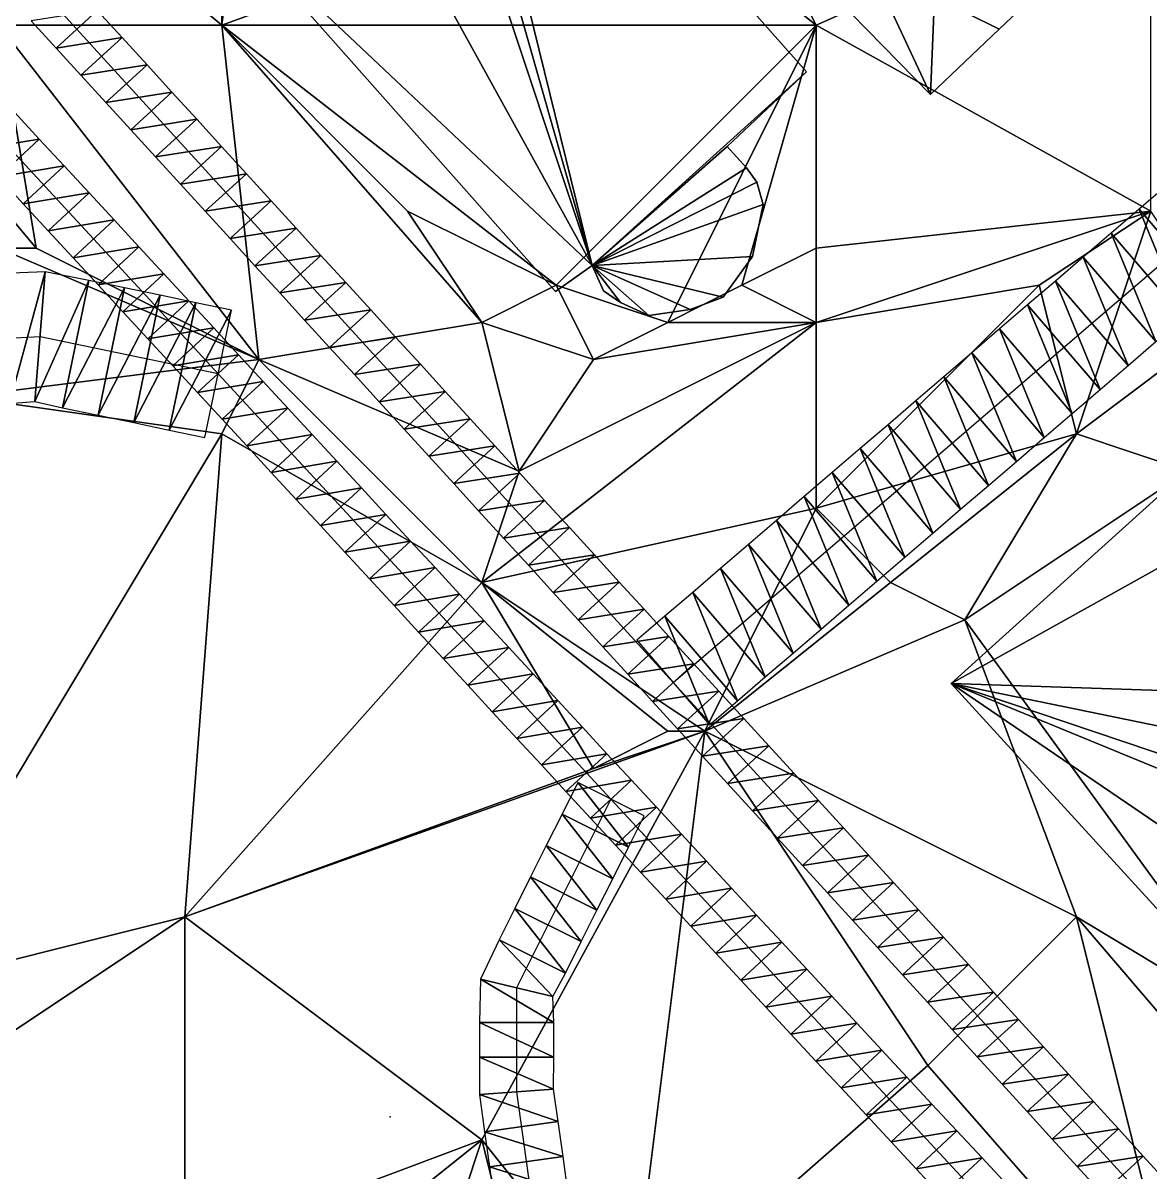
# Model space of a CAD drawing. Header units: metres. Extents: x -1103 to 901, y -902 to 905.
# Drawn here: x -632.7 to -572, y 544.2 to 606.1 of the extents above; entities that cross this region are included whole.
import ezdxf

# ---------------------------------------------------------------- set-up
doc = ezdxf.new("R2010")
doc.units = ezdxf.units.M
for name, color, linetype in [('OSM_BUILDING_FOOTPRINTS', 7, 'CONTINUOUS'), ('OSM_BUILDING_ROOFS', 1, 'CONTINUOUS'), ('OSM_BUILDING_WALLS', 8, 'CONTINUOUS'), ('OSM_PARKING', 8, 'CONTINUOUS'), ('OSM_ROAD_AXES', 2, 'CONTINUOUS'), ('OSM_ROAD_SURFACE', 9, 'CONTINUOUS'), ('OSM_TERRAIN', 3, 'CONTINUOUS'), ('OSM_TREES', 3, 'CONTINUOUS')]:
    doc.layers.add(name, color=color, linetype=linetype)

msp = doc.modelspace()

# ---------------------------------------------------------------- linework, layer by layer
at = {"layer": 'OSM_BUILDING_FOOTPRINTS'}
for points in [[(-604.037, 591.675, 7.405), (-621.646, 611.537, 7.405), (-615.312, 617.066, 7.405), (-619.668, 621.998, 7.405), (-613.489, 627.406, 7.405), (-611.057, 624.664, 7.405), (-610.051, 625.526, 7.405), (-590.53, 603.486, 7.405), (-594.796, 599.471, 7.405), (-593.757, 598.332, 7.405), (-593.193, 597.558, 7.405), (-592.862, 596.342, 7.405), (-593.426, 593.544, 7.405), (-595.017, 591.365, 7.405), (-596.797, 590.702, 7.405), (-599.019, 590.37, 7.405), (-600.533, 591.078, 7.405), (-601.462, 591.697, 7.405), (-602.059, 593.068, 7.405), (-604.037, 591.675, 7.405)], [(-552.515, 597.835, 9.046), (-546.203, 590.923, 9.046), (-569.262, 570.121, 9.046), (-566.664, 567.268, 9.046), (-565.061, 568.717, 9.046), (-559.645, 562.789, 9.046), (-560.949, 561.606, 9.046), (-546.734, 546.057, 9.046), (-554.195, 539.333, 9.046), (-582.747, 570.574, 9.046), (-552.515, 597.835, 9.046)]]:
    msp.add_polyline3d(points, close=True, dxfattribs=at)
at = {"layer": 'OSM_BUILDING_ROOFS'}
for points in [[(-615.312, 617.066, 15.805), (-602.059, 593.068, 15.805), (-613.489, 627.406, 15.805)], [(-602.059, 593.068, 15.805), (-611.057, 624.664, 15.805), (-613.489, 627.406, 15.805)], [(-602.059, 593.068, 15.805), (-610.051, 625.526, 15.805), (-611.057, 624.664, 15.805)], [(-602.059, 593.068, 15.805), (-590.53, 603.486, 15.805), (-610.051, 625.526, 15.805)], [(-615.312, 617.066, 15.805), (-621.646, 611.537, 15.805), (-602.059, 593.068, 15.805)], [(-621.646, 611.537, 15.805), (-604.037, 591.675, 15.805), (-602.059, 593.068, 15.805)], [(-602.059, 593.068, 15.805), (-594.796, 599.471, 15.805), (-590.53, 603.486, 15.805)], [(-602.059, 593.068, 15.805), (-593.757, 598.332, 15.805), (-594.796, 599.471, 15.805)], [(-602.059, 593.068, 15.805), (-593.193, 597.558, 15.805), (-593.757, 598.332, 15.805)], [(-602.059, 593.068, 15.805), (-592.862, 596.342, 15.805), (-593.193, 597.558, 15.805)], [(-546.203, 590.923, 20.646), (-552.515, 597.835, 20.646), (-582.747, 570.574, 20.646)], [(-602.059, 593.068, 15.805), (-593.426, 593.544, 15.805), (-592.862, 596.342, 15.805)], [(-602.059, 593.068, 15.805), (-595.017, 591.365, 15.805), (-593.426, 593.544, 15.805)], [(-602.059, 593.068, 15.805), (-601.462, 591.697, 15.805), (-600.533, 591.078, 15.805)], [(-602.059, 593.068, 15.805), (-600.533, 591.078, 15.805), (-599.019, 590.37, 15.805)], [(-602.059, 593.068, 15.805), (-599.019, 590.37, 15.805), (-596.797, 590.702, 15.805)], [(-602.059, 593.068, 15.805), (-596.797, 590.702, 15.805), (-595.017, 591.365, 15.805)], [(-569.262, 570.121, 20.646), (-546.203, 590.923, 20.646), (-582.747, 570.574, 20.646)], [(-582.747, 570.574, 20.646), (-554.195, 539.333, 20.646), (-546.734, 546.057, 20.646)], [(-582.747, 570.574, 20.646), (-546.734, 546.057, 20.646), (-560.949, 561.606, 20.646)], [(-582.747, 570.574, 20.646), (-560.949, 561.606, 20.646), (-559.645, 562.789, 20.646)], [(-582.747, 570.574, 20.646), (-559.645, 562.789, 20.646), (-566.664, 567.268, 20.646)], [(-582.747, 570.574, 20.646), (-566.664, 567.268, 20.646), (-569.262, 570.121, 20.646)]]:
    msp.add_3dface(points, dxfattribs=at)
at = {"layer": 'OSM_BUILDING_WALLS'}
for points in [[(-590.53, 603.486, 7.405), (-610.051, 625.526, 7.405), (-610.051, 625.526, 15.805)], [(-590.53, 603.486, 7.405), (-610.051, 625.526, 15.805), (-590.53, 603.486, 15.805)], [(-621.646, 611.537, 7.405), (-604.037, 591.675, 7.405), (-604.037, 591.675, 15.805)], [(-621.646, 611.537, 7.405), (-604.037, 591.675, 15.805), (-621.646, 611.537, 15.805)], [(-594.796, 599.471, 7.405), (-590.53, 603.486, 7.405), (-590.53, 603.486, 15.805)], [(-594.796, 599.471, 7.405), (-590.53, 603.486, 15.805), (-594.796, 599.471, 15.805)], [(-593.757, 598.332, 7.405), (-594.796, 599.471, 7.405), (-594.796, 599.471, 15.805)], [(-593.757, 598.332, 7.405), (-594.796, 599.471, 15.805), (-593.757, 598.332, 15.805)], [(-593.193, 597.558, 7.405), (-593.757, 598.332, 7.405), (-593.757, 598.332, 15.805)], [(-593.193, 597.558, 7.405), (-593.757, 598.332, 15.805), (-593.193, 597.558, 15.805)], [(-592.862, 596.342, 7.405), (-593.193, 597.558, 7.405), (-593.193, 597.558, 15.805)], [(-592.862, 596.342, 7.405), (-593.193, 597.558, 15.805), (-592.862, 596.342, 15.805)], [(-552.515, 597.835, 9.046), (-582.747, 570.574, 9.046), (-582.747, 570.574, 20.646)], [(-552.515, 597.835, 9.046), (-582.747, 570.574, 20.646), (-552.515, 597.835, 20.646)], [(-593.426, 593.544, 7.405), (-592.862, 596.342, 7.405), (-592.862, 596.342, 15.805)], [(-593.426, 593.544, 7.405), (-592.862, 596.342, 15.805), (-593.426, 593.544, 15.805)], [(-604.037, 591.675, 7.405), (-602.059, 593.068, 7.405), (-602.059, 593.068, 15.805)], [(-604.037, 591.675, 7.405), (-602.059, 593.068, 15.805), (-604.037, 591.675, 15.805)], [(-602.059, 593.068, 7.405), (-601.462, 591.697, 7.405), (-601.462, 591.697, 15.805)], [(-602.059, 593.068, 7.405), (-601.462, 591.697, 15.805), (-602.059, 593.068, 15.805)], [(-595.017, 591.365, 7.405), (-593.426, 593.544, 7.405), (-593.426, 593.544, 15.805)], [(-595.017, 591.365, 7.405), (-593.426, 593.544, 15.805), (-595.017, 591.365, 15.805)], [(-601.462, 591.697, 7.405), (-600.533, 591.078, 7.405), (-600.533, 591.078, 15.805)], [(-601.462, 591.697, 7.405), (-600.533, 591.078, 15.805), (-601.462, 591.697, 15.805)], [(-596.797, 590.702, 7.405), (-595.017, 591.365, 7.405), (-595.017, 591.365, 15.805)], [(-596.797, 590.702, 7.405), (-595.017, 591.365, 15.805), (-596.797, 590.702, 15.805)], [(-600.533, 591.078, 7.405), (-599.019, 590.37, 7.405), (-599.019, 590.37, 15.805)], [(-600.533, 591.078, 7.405), (-599.019, 590.37, 15.805), (-600.533, 591.078, 15.805)], [(-599.019, 590.37, 7.405), (-596.797, 590.702, 7.405), (-596.797, 590.702, 15.805)], [(-599.019, 590.37, 7.405), (-596.797, 590.702, 15.805), (-599.019, 590.37, 15.805)], [(-582.747, 570.574, 9.046), (-554.195, 539.333, 9.046), (-554.195, 539.333, 20.646)], [(-582.747, 570.574, 9.046), (-554.195, 539.333, 20.646), (-582.747, 570.574, 20.646)]]:
    msp.add_3dface(points, dxfattribs=at)
at = {"layer": 'OSM_PARKING'}
for points in [[(-588.967, 607.508, 9.523), (-583.853, 602.27, 10.142), (-587.12, 609.267, 9.444)], [(-587.12, 609.267, 9.444), (-583.853, 602.27, 10.142), (-583.639, 607.529, 9.615)], [(-583.639, 607.529, 9.615), (-580.158, 605.789, 9.896), (-576.463, 609.309, 9.634)], [(-583.639, 607.529, 9.615), (-583.853, 602.27, 10.142), (-580.158, 605.789, 9.896)]]:
    msp.add_3dface(points, dxfattribs=at)
at = {"layer": 'OSM_ROAD_AXES'}
for points in [[(-597.703, 570.619, 12.345), (-515.098, 641.519, 12.272), (-487.055, 665.152, 13.313), (-420.401, 724.705, 8.35), (-345.522, 785.95, 12.716), (-274.8, 851.575, 8.351), (-264.973, 869.424, 8.091)], [(-838.648, 834.494, 15.4), (-831.551, 826.731, 15.381), (-825.228, 819.797, 14.907), (-811.068, 804.292, 14.83), (-764.928, 753.786, 13.168), (-675.103, 655.385, 11.211), (-644.461, 622.208, 8.88), (-643.19, 620.439, 8.946), (-597.703, 570.619, 12.345), (-502.252, 466.079, 12.351), (-457.418, 416.977, 14.011), (-369.163, 320.322, 16.335), (-349.653, 307.45, 14.764)], [(-361.437, 301.467, 13.838), (-370.103, 315.434, 15.982), (-462.193, 414.766, 14.188), (-601.052, 564.337, 12.663), (-622.199, 587.24, 10.487), (-643.654, 610.475, 9.174), (-645.611, 612.908, 9.08), (-707.867, 679.725, 14.044), (-807.818, 787.328, 14.131), (-831.396, 812.951, 14.445), (-838.526, 820.648, 14.021)], [(-622.199, 587.24, 10.487), (-631.782, 589.23, 10.402), (-637.265, 588.943, 10.49), (-639.443, 586.819, 10.602)], [(-601.052, 564.337, 12.663), (-606.137, 554.185, 13.222), (-606.137, 548.589, 13.527), (-604.832, 539.2, 13.896)]]:
    msp.add_polyline3d(points, dxfattribs=at)
at = {"layer": 'OSM_ROAD_SURFACE'}
for points in [[(-632.257, 606.24, 9.509), (-630.919, 604.774, 9.589), (-628.704, 606.797, 9.507)], [(-630.919, 604.774, 9.589), (-627.366, 605.332, 9.575), (-628.704, 606.797, 9.507)], [(-630.919, 604.774, 9.589), (-629.582, 603.309, 9.674), (-627.366, 605.332, 9.575)], [(-629.582, 603.309, 9.674), (-626.028, 603.867, 9.66), (-627.366, 605.332, 9.575)], [(-629.582, 603.309, 9.674), (-628.244, 601.844, 9.759), (-626.028, 603.867, 9.66)], [(-628.244, 601.844, 9.759), (-624.69, 602.401, 9.745), (-626.028, 603.867, 9.66)], [(-628.244, 601.844, 9.759), (-626.906, 600.378, 9.844), (-624.69, 602.401, 9.745)], [(-626.906, 600.378, 9.844), (-623.353, 600.936, 9.83), (-624.69, 602.401, 9.745)], [(-631.824, 599.875, 9.84), (-633.165, 601.327, 9.755), (-635.369, 599.292, 9.819)], [(-626.906, 600.378, 9.844), (-625.568, 598.913, 9.929), (-623.353, 600.936, 9.83)], [(-625.568, 598.913, 9.929), (-622.015, 599.471, 9.915), (-623.353, 600.936, 9.83)], [(-631.824, 599.875, 9.84), (-635.369, 599.292, 9.819), (-634.029, 597.84, 9.914)], [(-630.484, 598.423, 9.926), (-631.824, 599.875, 9.84), (-634.029, 597.84, 9.914)], [(-625.568, 598.913, 9.929), (-624.23, 597.448, 10.014), (-622.015, 599.471, 9.915)], [(-624.23, 597.448, 10.014), (-620.677, 598.005, 10.01), (-622.015, 599.471, 9.915)], [(-630.484, 598.423, 9.926), (-634.029, 597.84, 9.914), (-632.688, 596.387, 10.01)], [(-629.143, 596.971, 10.011), (-630.484, 598.423, 9.926), (-632.688, 596.387, 10.01)], [(-624.23, 597.448, 10.014), (-622.892, 595.983, 10.099), (-620.677, 598.005, 10.01)], [(-622.892, 595.983, 10.099), (-619.339, 596.54, 10.12), (-620.677, 598.005, 10.01)], [(-568.715, 591.546, 11.225), (-571.121, 597.388, 11.015), (-572.623, 596.099, 11.071)], [(-629.143, 596.971, 10.011), (-632.688, 596.387, 10.01), (-631.347, 594.935, 10.098)], [(-627.802, 595.518, 10.096), (-629.143, 596.971, 10.011), (-631.347, 594.935, 10.098)], [(-622.892, 595.983, 10.099), (-621.554, 594.517, 10.185), (-619.339, 596.54, 10.12)], [(-621.554, 594.517, 10.185), (-618.001, 595.075, 10.231), (-619.339, 596.54, 10.12)], [(-627.802, 595.518, 10.096), (-631.347, 594.935, 10.098), (-630.006, 593.483, 10.183)], [(-626.461, 594.066, 10.181), (-627.802, 595.518, 10.096), (-630.006, 593.483, 10.183)], [(-570.217, 590.257, 11.269), (-572.623, 596.099, 11.071), (-574.125, 594.81, 11.127)], [(-570.217, 590.257, 11.269), (-568.715, 591.546, 11.225), (-572.623, 596.099, 11.071)], [(-621.554, 594.517, 10.185), (-620.217, 593.052, 10.277), (-618.001, 595.075, 10.231)], [(-620.217, 593.052, 10.277), (-616.663, 593.609, 10.342), (-618.001, 595.075, 10.231)], [(-571.719, 588.968, 11.306), (-574.125, 594.81, 11.127), (-575.627, 593.52, 11.184)], [(-571.719, 588.968, 11.306), (-570.217, 590.257, 11.269), (-574.125, 594.81, 11.127)], [(-626.461, 594.066, 10.181), (-630.006, 593.483, 10.183), (-628.665, 592.031, 10.336)], [(-625.12, 592.614, 10.266), (-626.461, 594.066, 10.181), (-628.665, 592.031, 10.336)], [(-620.217, 593.052, 10.277), (-618.879, 591.587, 10.388), (-616.663, 593.609, 10.342)], [(-618.879, 591.587, 10.388), (-615.325, 592.144, 10.453), (-616.663, 593.609, 10.342)], [(-573.221, 587.678, 11.344), (-575.627, 593.52, 11.184), (-577.128, 592.231, 11.221)], [(-573.221, 587.678, 11.344), (-571.719, 588.968, 11.306), (-575.627, 593.52, 11.184)], [(-631.501, 592.719, 10.388), (-633.793, 592.63, 10.376), (-633.427, 585.639, 10.498)], [(-631.501, 592.719, 10.388), (-633.427, 585.639, 10.498), (-632.064, 585.742, 10.503)], [(-629.154, 592.259, 10.324), (-631.501, 592.719, 10.388), (-632.064, 585.742, 10.503)], [(-625.12, 592.614, 10.266), (-628.665, 592.031, 10.336), (-627.324, 590.579, 10.453)], [(-623.779, 591.162, 10.351), (-625.12, 592.614, 10.266), (-627.324, 590.579, 10.453)], [(-629.154, 592.259, 10.324), (-632.064, 585.742, 10.503), (-630.577, 585.405, 10.509)], [(-627.237, 591.861, 10.288), (-629.154, 592.259, 10.324), (-630.577, 585.405, 10.509)], [(-627.237, 591.861, 10.288), (-630.577, 585.405, 10.509), (-628.661, 585.007, 10.517)], [(-625.32, 591.463, 10.324), (-627.237, 591.861, 10.288), (-628.661, 585.007, 10.517)], [(-618.879, 591.587, 10.388), (-617.541, 590.121, 10.499), (-615.325, 592.144, 10.453)], [(-617.541, 590.121, 10.499), (-613.988, 590.679, 10.563), (-615.325, 592.144, 10.453)], [(-574.723, 586.389, 11.381), (-577.128, 592.231, 11.221), (-578.63, 590.942, 11.287)], [(-574.723, 586.389, 11.381), (-573.221, 587.678, 11.344), (-577.128, 592.231, 11.221)], [(-625.32, 591.463, 10.324), (-628.661, 585.007, 10.517), (-626.744, 584.609, 10.529)], [(-623.779, 591.162, 10.351), (-627.324, 590.579, 10.453), (-625.983, 589.127, 10.488)], [(-623.404, 591.065, 10.359), (-625.32, 591.463, 10.324), (-626.744, 584.609, 10.529)], [(-622.438, 589.71, 10.436), (-623.779, 591.162, 10.351), (-625.983, 589.127, 10.488)], [(-623.404, 591.065, 10.359), (-626.744, 584.609, 10.529), (-624.827, 584.211, 10.545)], [(-621.487, 590.667, 10.393), (-623.404, 591.065, 10.359), (-624.827, 584.211, 10.545)], [(-621.487, 590.667, 10.393), (-624.827, 584.211, 10.545), (-622.91, 583.813, 10.561)], [(-617.541, 590.121, 10.499), (-616.203, 588.656, 10.609), (-613.988, 590.679, 10.563)], [(-616.203, 588.656, 10.609), (-612.65, 589.214, 10.675), (-613.988, 590.679, 10.563)], [(-576.224, 585.1, 11.418), (-578.63, 590.942, 11.287), (-580.132, 589.653, 11.381)], [(-576.224, 585.1, 11.418), (-574.723, 586.389, 11.381), (-578.63, 590.942, 11.287)], [(-622.438, 589.71, 10.436), (-625.983, 589.127, 10.488), (-624.642, 587.674, 10.523)], [(-621.097, 588.258, 10.532), (-622.438, 589.71, 10.436), (-624.642, 587.674, 10.523)], [(-577.726, 583.811, 11.511), (-580.132, 589.653, 11.381), (-581.634, 588.364, 11.476)], [(-577.726, 583.811, 11.511), (-576.224, 585.1, 11.418), (-580.132, 589.653, 11.381)], [(-616.203, 588.656, 10.609), (-614.865, 587.191, 10.808), (-612.65, 589.214, 10.675)], [(-614.865, 587.191, 10.808), (-611.312, 587.748, 10.875), (-612.65, 589.214, 10.675)], [(-621.097, 588.258, 10.532), (-624.642, 587.674, 10.523), (-623.301, 586.222, 10.535)], [(-619.775, 586.826, 10.614), (-621.097, 588.258, 10.532), (-623.301, 586.222, 10.535)], [(-579.228, 582.522, 11.596), (-581.634, 588.364, 11.476), (-583.136, 587.075, 11.551)], [(-579.228, 582.522, 11.596), (-577.726, 583.811, 11.511), (-581.634, 588.364, 11.476)], [(-614.865, 587.191, 10.808), (-613.527, 585.725, 11.008), (-611.312, 587.748, 10.875)], [(-613.527, 585.725, 11.008), (-609.974, 586.283, 11.074), (-611.312, 587.748, 10.875)], [(-619.775, 586.826, 10.614), (-623.301, 586.222, 10.535), (-621.979, 584.791, 10.542)], [(-618.453, 585.395, 10.791), (-619.775, 586.826, 10.614), (-621.979, 584.791, 10.542)], [(-580.73, 581.233, 11.676), (-583.136, 587.075, 11.551), (-584.638, 585.786, 11.627)], [(-580.73, 581.233, 11.676), (-579.228, 582.522, 11.596), (-583.136, 587.075, 11.551)], [(-613.527, 585.725, 11.008), (-612.189, 584.26, 11.202), (-609.974, 586.283, 11.074)], [(-612.189, 584.26, 11.202), (-608.636, 584.818, 11.274), (-609.974, 586.283, 11.074)], [(-582.232, 579.944, 11.755), (-584.638, 585.786, 11.627), (-586.14, 584.497, 11.702)], [(-582.232, 579.944, 11.755), (-580.73, 581.233, 11.676), (-584.638, 585.786, 11.627)], [(-618.453, 585.395, 10.791), (-621.979, 584.791, 10.542), (-620.657, 583.359, 10.688)], [(-617.132, 583.963, 10.969), (-618.453, 585.395, 10.791), (-620.657, 583.359, 10.688)], [(-612.189, 584.26, 11.202), (-610.852, 582.795, 11.388), (-608.636, 584.818, 11.274)], [(-610.852, 582.795, 11.388), (-607.298, 583.352, 11.474), (-608.636, 584.818, 11.274)], [(-583.734, 578.655, 11.835), (-586.14, 584.497, 11.702), (-587.642, 583.208, 11.777)], [(-583.734, 578.655, 11.835), (-582.232, 579.944, 11.755), (-586.14, 584.497, 11.702)], [(-617.132, 583.963, 10.969), (-620.657, 583.359, 10.688), (-619.336, 581.928, 10.897)], [(-615.81, 582.532, 11.146), (-617.132, 583.963, 10.969), (-619.336, 581.928, 10.897)], [(-610.852, 582.795, 11.388), (-609.514, 581.33, 11.574), (-607.298, 583.352, 11.474)], [(-609.514, 581.33, 11.574), (-605.96, 581.887, 11.668), (-607.298, 583.352, 11.474)], [(-585.236, 577.366, 11.915), (-587.642, 583.208, 11.777), (-589.144, 581.919, 11.852)], [(-585.236, 577.366, 11.915), (-583.734, 578.655, 11.835), (-587.642, 583.208, 11.777)], [(-615.81, 582.532, 11.146), (-619.336, 581.928, 10.897), (-618.014, 580.497, 11.112)], [(-614.488, 581.1, 11.323), (-615.81, 582.532, 11.146), (-618.014, 580.497, 11.112)], [(-609.514, 581.33, 11.574), (-608.176, 579.864, 11.76), (-605.96, 581.887, 11.668)], [(-608.176, 579.864, 11.76), (-604.623, 580.422, 11.738), (-605.96, 581.887, 11.668)], [(-586.738, 576.077, 11.995), (-589.144, 581.919, 11.852), (-590.646, 580.63, 11.949)], [(-586.738, 576.077, 11.995), (-585.236, 577.366, 11.915), (-589.144, 581.919, 11.852)], [(-614.488, 581.1, 11.323), (-618.014, 580.497, 11.112), (-616.692, 579.065, 11.328)], [(-613.167, 579.669, 11.501), (-614.488, 581.1, 11.323), (-616.692, 579.065, 11.328)], [(-608.176, 579.864, 11.76), (-606.838, 578.399, 11.923), (-604.623, 580.422, 11.738)], [(-606.838, 578.399, 11.923), (-603.285, 578.956, 11.85), (-604.623, 580.422, 11.738)], [(-588.24, 574.788, 12.079), (-590.646, 580.63, 11.949), (-592.147, 579.34, 12.061)], [(-588.24, 574.788, 12.079), (-586.738, 576.077, 11.995), (-590.646, 580.63, 11.949)], [(-613.167, 579.669, 11.501), (-616.692, 579.065, 11.328), (-615.371, 577.634, 11.544)], [(-611.845, 578.237, 11.678), (-613.167, 579.669, 11.501), (-615.371, 577.634, 11.544)], [(-606.838, 578.399, 11.923), (-605.5, 576.934, 12.053), (-603.285, 578.956, 11.85)], [(-605.5, 576.934, 12.053), (-601.947, 577.491, 12.07), (-603.285, 578.956, 11.85)], [(-589.742, 573.498, 12.163), (-592.147, 579.34, 12.061), (-593.649, 578.051, 12.106)], [(-589.742, 573.498, 12.163), (-588.24, 574.788, 12.079), (-592.147, 579.34, 12.061)], [(-611.845, 578.237, 11.678), (-615.371, 577.634, 11.544), (-614.049, 576.202, 11.759)], [(-610.523, 576.806, 11.891), (-611.845, 578.237, 11.678), (-614.049, 576.202, 11.759)], [(-591.244, 572.209, 12.246), (-593.649, 578.051, 12.106), (-595.151, 576.762, 12.152)], [(-591.244, 572.209, 12.246), (-589.742, 573.498, 12.163), (-593.649, 578.051, 12.106)], [(-605.5, 576.934, 12.053), (-604.162, 575.468, 12.154), (-601.947, 577.491, 12.07)], [(-604.162, 575.468, 12.154), (-600.609, 576.026, 12.151), (-601.947, 577.491, 12.07)], [(-610.523, 576.806, 11.891), (-614.049, 576.202, 11.759), (-612.728, 574.771, 11.975)], [(-609.202, 575.375, 12.107), (-610.523, 576.806, 11.891), (-612.728, 574.771, 11.975)], [(-592.745, 570.92, 12.33), (-595.151, 576.762, 12.152), (-596.653, 575.473, 12.197)], [(-592.745, 570.92, 12.33), (-591.244, 572.209, 12.246), (-595.151, 576.762, 12.152)], [(-604.162, 575.468, 12.154), (-602.824, 574.003, 12.223), (-600.609, 576.026, 12.151)], [(-602.824, 574.003, 12.223), (-599.271, 574.561, 12.22), (-600.609, 576.026, 12.151)], [(-609.202, 575.375, 12.107), (-612.728, 574.771, 11.975), (-611.406, 573.339, 12.191)], [(-607.88, 573.943, 12.253), (-609.202, 575.375, 12.107), (-611.406, 573.339, 12.191)], [(-594.247, 569.631, 12.414), (-596.653, 575.473, 12.197), (-598.155, 574.184, 12.243)], [(-594.247, 569.631, 12.414), (-592.745, 570.92, 12.33), (-596.653, 575.473, 12.197)], [(-602.824, 574.003, 12.223), (-601.487, 572.538, 12.293), (-599.271, 574.561, 12.22)], [(-601.487, 572.538, 12.293), (-597.933, 573.095, 12.29), (-599.271, 574.561, 12.22)], [(-607.88, 573.943, 12.253), (-611.406, 573.339, 12.191), (-610.084, 571.908, 12.35)], [(-606.558, 572.512, 12.375), (-607.88, 573.943, 12.253), (-610.084, 571.908, 12.35)], [(-595.749, 568.342, 12.498), (-598.155, 574.184, 12.243), (-599.657, 572.895, 12.288)], [(-595.749, 568.342, 12.498), (-594.247, 569.631, 12.414), (-598.155, 574.184, 12.243)], [(-601.487, 572.538, 12.293), (-600.149, 571.072, 12.362), (-597.933, 573.095, 12.29)], [(-600.149, 571.072, 12.362), (-596.595, 571.63, 12.359), (-597.933, 573.095, 12.29)], [(-606.558, 572.512, 12.375), (-610.084, 571.908, 12.35), (-608.763, 570.477, 12.473)], [(-605.237, 571.08, 12.497), (-606.558, 572.512, 12.375), (-608.763, 570.477, 12.473)], [(-600.149, 571.072, 12.362), (-598.811, 569.607, 12.397), (-596.595, 571.63, 12.359)], [(-598.811, 569.607, 12.397), (-595.251, 570.158, 12.428), (-596.595, 571.63, 12.359)], [(-605.237, 571.08, 12.497), (-608.763, 570.477, 12.473), (-607.441, 569.045, 12.595)], [(-603.915, 569.649, 12.592), (-605.237, 571.08, 12.497), (-607.441, 569.045, 12.595)], [(-598.811, 569.607, 12.397), (-597.466, 568.135, 12.393), (-595.251, 570.158, 12.428)], [(-597.466, 568.135, 12.393), (-593.907, 568.685, 12.504), (-595.251, 570.158, 12.428)], [(-603.915, 569.649, 12.592), (-607.441, 569.045, 12.595), (-606.119, 567.614, 12.717)], [(-602.594, 568.217, 12.669), (-603.915, 569.649, 12.592), (-606.119, 567.614, 12.717)], [(-597.466, 568.135, 12.393), (-596.122, 566.662, 12.582), (-593.907, 568.685, 12.504)], [(-596.122, 566.662, 12.582), (-592.562, 567.213, 12.569), (-593.907, 568.685, 12.504)], [(-602.594, 568.217, 12.669), (-606.119, 567.614, 12.717), (-604.798, 566.182, 12.839)], [(-601.272, 566.786, 12.746), (-602.594, 568.217, 12.669), (-604.798, 566.182, 12.839)], [(-596.122, 566.662, 12.582), (-594.778, 565.19, 12.674), (-592.562, 567.213, 12.569)], [(-594.778, 565.19, 12.674), (-591.218, 565.74, 12.634), (-592.562, 567.213, 12.569)], [(-601.272, 566.786, 12.746), (-604.798, 566.182, 12.839), (-603.476, 564.751, 12.687)], [(-599.952, 565.356, 12.657), (-601.272, 566.786, 12.746), (-603.476, 564.751, 12.687)], [(-602.841, 565.233, 12.661), (-603.688, 563.541, 12.754), (-600.112, 561.749, 12.857)], [(-599.952, 565.356, 12.657), (-603.476, 564.751, 12.687), (-602.153, 563.318, 12.768)], [(-602.841, 565.233, 12.661), (-600.112, 561.749, 12.857), (-599.264, 563.441, 12.764)], [(-598.605, 563.905, 12.739), (-599.952, 565.356, 12.657), (-602.153, 563.318, 12.768)], [(-594.778, 565.19, 12.674), (-593.433, 563.718, 12.766), (-591.218, 565.74, 12.634)], [(-593.433, 563.718, 12.766), (-589.873, 564.268, 12.716), (-591.218, 565.74, 12.634)], [(-593.433, 563.718, 12.766), (-592.089, 562.245, 12.857), (-589.873, 564.268, 12.716)], [(-592.089, 562.245, 12.857), (-588.529, 562.796, 12.802), (-589.873, 564.268, 12.716)], [(-603.688, 563.541, 12.754), (-604.535, 561.849, 12.847), (-600.959, 560.057, 12.951)], [(-603.688, 563.541, 12.754), (-600.959, 560.057, 12.951), (-600.112, 561.749, 12.857)], [(-598.605, 563.905, 12.739), (-602.153, 563.318, 12.768), (-600.803, 561.864, 12.85)], [(-597.257, 562.453, 12.8), (-598.605, 563.905, 12.739), (-600.803, 561.864, 12.85)], [(-592.089, 562.245, 12.857), (-590.745, 560.773, 12.943), (-588.529, 562.796, 12.802)], [(-590.745, 560.773, 12.943), (-587.185, 561.323, 12.887), (-588.529, 562.796, 12.802)], [(-597.257, 562.453, 12.8), (-600.803, 561.864, 12.85), (-599.455, 560.412, 12.924)], [(-595.909, 561.001, 12.878), (-597.257, 562.453, 12.8), (-599.455, 560.412, 12.924)], [(-604.535, 561.849, 12.847), (-605.383, 560.157, 12.94), (-601.806, 558.365, 13.044)], [(-604.535, 561.849, 12.847), (-601.806, 558.365, 13.044), (-600.959, 560.057, 12.951)], [(-595.909, 561.001, 12.878), (-599.455, 560.412, 12.924), (-598.107, 558.96, 12.98)], [(-594.56, 559.549, 12.969), (-595.909, 561.001, 12.878), (-598.107, 558.96, 12.98)], [(-590.745, 560.773, 12.943), (-589.4, 559.3, 13.028), (-587.185, 561.323, 12.887)], [(-589.4, 559.3, 13.028), (-585.84, 559.851, 12.973), (-587.185, 561.323, 12.887)], [(-605.383, 560.157, 12.94), (-606.23, 558.464, 13.034), (-602.654, 556.673, 13.137)], [(-605.383, 560.157, 12.94), (-602.654, 556.673, 13.137), (-601.806, 558.365, 13.044)], [(-589.4, 559.3, 13.028), (-588.056, 557.828, 13.114), (-585.84, 559.851, 12.973)], [(-588.056, 557.828, 13.114), (-584.496, 558.378, 13.059), (-585.84, 559.851, 12.973)], [(-594.56, 559.549, 12.969), (-598.107, 558.96, 12.98), (-596.759, 557.508, 13.048)], [(-593.212, 558.097, 13.06), (-594.56, 559.549, 12.969), (-596.759, 557.508, 13.048)], [(-606.23, 558.464, 13.034), (-607.078, 556.772, 13.127), (-603.501, 554.981, 13.23)], [(-606.23, 558.464, 13.034), (-603.501, 554.981, 13.23), (-602.654, 556.673, 13.137)], [(-588.056, 557.828, 13.114), (-586.711, 556.356, 13.2), (-584.496, 558.378, 13.059)], [(-586.711, 556.356, 13.2), (-583.152, 556.906, 13.145), (-584.496, 558.378, 13.059)], [(-593.212, 558.097, 13.06), (-596.759, 557.508, 13.048), (-595.411, 556.056, 13.139)], [(-591.864, 556.645, 13.151), (-593.212, 558.097, 13.06), (-595.411, 556.056, 13.139)], [(-607.078, 556.772, 13.127), (-608.083, 554.648, 13.244), (-604.191, 553.721, 13.299)], [(-607.078, 556.772, 13.127), (-604.191, 553.721, 13.299), (-603.501, 554.981, 13.23)], [(-591.864, 556.645, 13.151), (-595.411, 556.056, 13.139), (-594.063, 554.604, 13.23)], [(-590.516, 555.192, 13.242), (-591.864, 556.645, 13.151), (-594.063, 554.604, 13.23)], [(-586.711, 556.356, 13.2), (-585.367, 554.883, 13.285), (-583.152, 556.906, 13.145)], [(-585.367, 554.883, 13.285), (-581.807, 555.434, 13.23), (-583.152, 556.906, 13.145)], [(-585.367, 554.883, 13.285), (-584.023, 553.411, 13.371), (-581.807, 555.434, 13.23)], [(-584.023, 553.411, 13.371), (-580.463, 553.961, 13.316), (-581.807, 555.434, 13.23)], [(-608.083, 554.648, 13.244), (-608.137, 552.319, 13.373), (-604.137, 552.32, 13.372)], [(-608.083, 554.648, 13.244), (-604.137, 552.32, 13.372), (-604.191, 553.721, 13.299)], [(-590.516, 555.192, 13.242), (-594.063, 554.604, 13.23), (-592.715, 553.151, 13.321)], [(-589.168, 553.74, 13.333), (-590.516, 555.192, 13.242), (-592.715, 553.151, 13.321)], [(-589.168, 553.74, 13.333), (-592.715, 553.151, 13.321), (-591.366, 551.699, 13.412)], [(-587.82, 552.288, 13.424), (-589.168, 553.74, 13.333), (-591.366, 551.699, 13.412)], [(-584.023, 553.411, 13.371), (-582.678, 551.938, 13.457), (-580.463, 553.961, 13.316)], [(-582.678, 551.938, 13.457), (-579.118, 552.489, 13.361), (-580.463, 553.961, 13.316)], [(-608.137, 552.319, 13.373), (-604.137, 550.454, 13.463), (-604.137, 552.32, 13.372)], [(-608.137, 552.319, 13.373), (-608.137, 550.454, 13.477), (-604.137, 550.454, 13.463)], [(-587.82, 552.288, 13.424), (-591.366, 551.699, 13.412), (-590.018, 550.247, 13.503)], [(-586.472, 550.836, 13.515), (-587.82, 552.288, 13.424), (-590.018, 550.247, 13.503)], [(-582.678, 551.938, 13.457), (-581.334, 550.466, 13.505), (-579.118, 552.489, 13.361)], [(-581.334, 550.466, 13.505), (-577.774, 551.016, 13.4), (-579.118, 552.489, 13.361)], [(-581.334, 550.466, 13.505), (-579.99, 548.994, 13.544), (-577.774, 551.016, 13.4)], [(-579.99, 548.994, 13.544), (-576.43, 549.544, 13.438), (-577.774, 551.016, 13.4)], [(-608.137, 550.454, 13.477), (-608.132, 548.45, 13.588), (-604.142, 548.728, 13.548)], [(-608.137, 550.454, 13.477), (-604.142, 548.728, 13.548), (-604.137, 550.454, 13.463)], [(-586.472, 550.836, 13.515), (-590.018, 550.247, 13.503), (-588.67, 548.795, 13.594)], [(-585.123, 549.384, 13.606), (-586.472, 550.836, 13.515), (-588.67, 548.795, 13.594)], [(-585.123, 549.384, 13.606), (-588.67, 548.795, 13.594), (-587.322, 547.343, 13.685)], [(-583.775, 547.932, 13.652), (-585.123, 549.384, 13.606), (-587.322, 547.343, 13.685)], [(-579.99, 548.994, 13.544), (-578.645, 547.521, 13.582), (-576.43, 549.544, 13.438)], [(-578.645, 547.521, 13.582), (-575.085, 548.072, 13.476), (-576.43, 549.544, 13.438)], [(-608.132, 548.45, 13.588), (-603.895, 546.986, 13.63), (-604.142, 548.728, 13.548)], [(-608.132, 548.45, 13.588), (-607.857, 546.436, 13.701), (-603.895, 546.986, 13.63)], [(-583.775, 547.932, 13.652), (-587.322, 547.343, 13.685), (-585.974, 545.891, 13.729)], [(-582.427, 546.48, 13.69), (-583.775, 547.932, 13.652), (-585.974, 545.891, 13.729)], [(-578.645, 547.521, 13.582), (-577.301, 546.049, 13.62), (-575.085, 548.072, 13.476)], [(-577.301, 546.049, 13.62), (-573.741, 546.599, 13.514), (-575.085, 548.072, 13.476)], [(-607.857, 546.436, 13.701), (-603.634, 545.109, 13.719), (-603.895, 546.986, 13.63)], [(-577.301, 546.049, 13.62), (-575.956, 544.576, 13.658), (-573.741, 546.599, 13.514)], [(-575.956, 544.576, 13.658), (-572.397, 545.127, 13.562), (-573.741, 546.599, 13.514)], [(-607.857, 546.436, 13.701), (-607.596, 544.558, 13.766), (-603.634, 545.109, 13.719)], [(-582.427, 546.48, 13.69), (-585.974, 545.891, 13.729), (-584.626, 544.438, 13.768)], [(-581.079, 545.027, 13.729), (-582.427, 546.48, 13.69), (-584.626, 544.438, 13.768)], [(-607.596, 544.558, 13.766), (-603.373, 543.231, 13.808), (-603.634, 545.109, 13.719)], [(-581.079, 545.027, 13.729), (-584.626, 544.438, 13.768), (-583.278, 542.986, 13.806)], [(-579.731, 543.575, 13.767), (-581.079, 545.027, 13.729), (-583.278, 542.986, 13.806)], [(-575.956, 544.576, 13.658), (-574.612, 543.104, 13.697), (-572.397, 545.127, 13.562)], [(-574.612, 543.104, 13.697), (-571.052, 543.655, 13.622), (-572.397, 545.127, 13.562)], [(-607.596, 544.558, 13.766), (-607.335, 542.68, 13.836), (-603.373, 543.231, 13.808)]]:
    msp.add_3dface(points, dxfattribs=at)
at = {"layer": 'OSM_TERRAIN'}
for points in [[(-634, 606, 9.459), (-622, 606, 9.513), (-646, 626, 8.762)], [(-622, 606, 9.513), (-622, 618, 9.012), (-646, 626, 8.762)], [(-622, 606, 9.513), (-620, 622, 9.45), (-622, 618, 9.012)], [(-622, 606, 9.513), (-600, 614, 9.49), (-620, 622, 9.45)], [(-622, 606, 9.513), (-590, 606, 9.502), (-600, 614, 9.49)], [(-600, 614, 9.49), (-590, 606, 9.502), (-594, 614, 9.098)], [(-572, 614, 9.182), (-594, 614, 9.098), (-590, 606, 9.502)], [(-572, 596, 11.062), (-572, 614, 9.182), (-590, 606, 9.502)], [(-634, 594, 10.299), (-632, 594, 10.091), (-642, 606, 9.319)], [(-632, 594, 10.091), (-634, 606, 9.459), (-642, 606, 9.319)], [(-632, 594, 10.091), (-620, 588, 10.493), (-634, 606, 9.459)], [(-634, 606, 9.459), (-620, 588, 10.493), (-622, 606, 9.513)], [(-620, 588, 10.493), (-608, 590, 10.706), (-622, 606, 9.513)], [(-622, 606, 9.513), (-608, 590, 10.706), (-612, 596, 9.964)], [(-612, 596, 9.964), (-604, 592, 9.49), (-622, 606, 9.513)], [(-622, 606, 9.513), (-604, 592, 9.49), (-590, 606, 9.502)], [(-604, 592, 9.49), (-598, 590, 9.649), (-590, 606, 9.502)], [(-598, 590, 9.649), (-594, 592, 9.604), (-590, 606, 9.502)], [(-594, 592, 9.604), (-590, 594, 10.151), (-590, 606, 9.502)], [(-590, 594, 10.151), (-572, 596, 11.062), (-590, 606, 9.502)], [(-608, 590, 10.706), (-604, 592, 9.49), (-612, 596, 9.964)], [(-590, 590, 10.723), (-578, 592, 11.179), (-572, 596, 11.062)], [(-590, 590, 10.723), (-572, 596, 11.062), (-590, 594, 10.151)], [(-576, 584, 11.399), (-572, 596, 11.062), (-578, 592, 11.179)], [(-576, 584, 11.399), (-568, 590, 11.223), (-572, 596, 11.062)], [(-636, 586, 10.438), (-620, 588, 10.493), (-634, 594, 10.299)], [(-634, 594, 10.299), (-620, 588, 10.493), (-632, 594, 10.091)], [(-594, 592, 9.604), (-590, 590, 10.723), (-590, 594, 10.151)], [(-608, 590, 10.706), (-602, 588, 10.721), (-604, 592, 9.49)], [(-602, 588, 10.721), (-598, 590, 9.649), (-604, 592, 9.49)], [(-590, 590, 10.723), (-594, 592, 9.604), (-598, 590, 9.649)], [(-590, 580, 11.996), (-578, 592, 11.179), (-590, 590, 10.723)], [(-590, 580, 11.996), (-576, 584, 11.399), (-578, 592, 11.179)], [(-606, 582, 11.611), (-608, 590, 10.706), (-620, 588, 10.493)], [(-608, 576, 12.06), (-590, 580, 11.996), (-590, 590, 10.723)], [(-608, 576, 12.06), (-590, 590, 10.723), (-606, 582, 11.611)], [(-606, 582, 11.611), (-602, 588, 10.721), (-608, 590, 10.706)], [(-606, 582, 11.611), (-590, 590, 10.723), (-602, 588, 10.721)], [(-602, 588, 10.721), (-590, 590, 10.723), (-598, 590, 9.649)], [(-576, 584, 11.399), (-570, 582, 12.487), (-568, 590, 11.223)], [(-636, 586, 10.438), (-622, 584, 10.493), (-620, 588, 10.493)], [(-608, 576, 12.06), (-620, 588, 10.493), (-622, 584, 10.493)], [(-608, 576, 12.06), (-606, 582, 11.611), (-620, 588, 10.493)], [(-640, 554, 12.643), (-622, 584, 10.493), (-636, 586, 10.438)], [(-640, 554, 12.643), (-624, 558, 12.99), (-622, 584, 10.493)], [(-624, 558, 12.99), (-608, 576, 12.06), (-622, 584, 10.493)], [(-586, 576, 11.918), (-576, 584, 11.399), (-590, 580, 11.996)], [(-586, 576, 11.918), (-582, 574, 12.344), (-576, 584, 11.399)], [(-582, 574, 12.344), (-570, 582, 12.487), (-576, 584, 11.399)], [(-566, 552, 12.521), (-570, 582, 12.487), (-582, 574, 12.344)], [(-596, 568, 12.464), (-590, 580, 11.996), (-608, 576, 12.06)], [(-596, 568, 12.464), (-586, 576, 11.918), (-590, 580, 11.996)], [(-624, 558, 12.99), (-602, 566, 12.854), (-608, 576, 12.06)], [(-602, 566, 12.854), (-598, 568, 12.283), (-608, 576, 12.06)], [(-598, 568, 12.283), (-596, 568, 12.464), (-608, 576, 12.06)], [(-596, 568, 12.464), (-582, 574, 12.344), (-586, 576, 11.918)], [(-576, 558, 12.985), (-582, 574, 12.344), (-596, 568, 12.464)], [(-576, 558, 12.985), (-566, 552, 12.521), (-582, 574, 12.344)], [(-608, 546, 13.675), (-596, 568, 12.464), (-624, 558, 12.99)], [(-596, 568, 12.464), (-602, 566, 12.854), (-624, 558, 12.99)], [(-608, 546, 13.675), (-600, 536, 14.073), (-596, 568, 12.464)], [(-602, 566, 12.854), (-596, 568, 12.464), (-598, 568, 12.283)], [(-584, 550, 13.537), (-596, 568, 12.464), (-600, 536, 14.073)], [(-584, 550, 13.537), (-576, 558, 12.985), (-596, 568, 12.464)], [(-642, 546, 13.395), (-624, 540, 14.062), (-624, 558, 12.99)], [(-642, 546, 13.395), (-624, 558, 12.99), (-640, 554, 12.643)], [(-624, 540, 14.062), (-608, 546, 13.675), (-624, 558, 12.99)], [(-570, 534, 13.967), (-576, 558, 12.985), (-584, 550, 13.537)], [(-570, 534, 13.967), (-564, 544, 13.56), (-576, 558, 12.985)], [(-576, 558, 12.985), (-564, 544, 13.56), (-566, 552, 12.521)], [(-570, 534, 13.967), (-584, 550, 13.537), (-600, 536, 14.073)], [(-644, 542, 14.188), (-630, 540, 14.324), (-642, 546, 13.395)], [(-630, 540, 14.324), (-624, 540, 14.062), (-642, 546, 13.395)], [(-624, 540, 14.062), (-618, 538, 14.282), (-608, 546, 13.675)], [(-618, 538, 14.282), (-610, 540, 14.243), (-608, 546, 13.675)], [(-606, 538, 13.897), (-608, 546, 13.675), (-610, 540, 14.243)], [(-606, 538, 13.897), (-600, 536, 14.073), (-608, 546, 13.675)]]:
    msp.add_3dface(points, dxfattribs=at)
at = {"layer": 'OSM_TREES'}
for p in [(-599.295, 562.446, 12.77), (-612.935, 547.24, 13.61)]:
    msp.add_point(p, dxfattribs=at)

doc.saveas('drawing.dxf')
